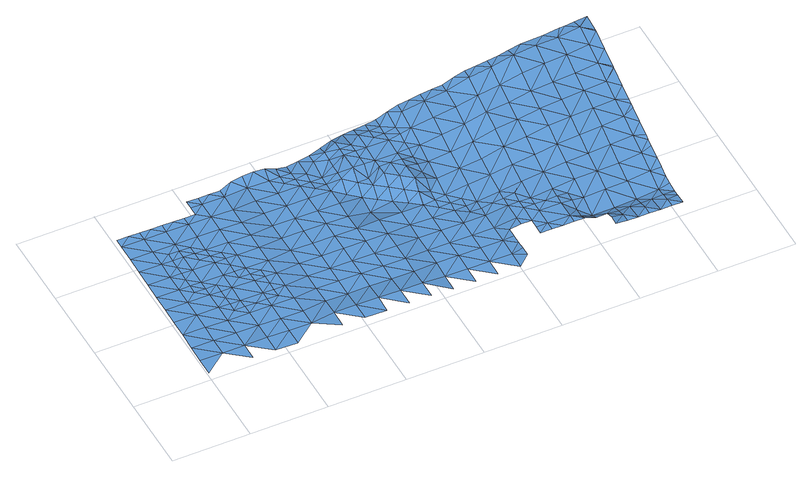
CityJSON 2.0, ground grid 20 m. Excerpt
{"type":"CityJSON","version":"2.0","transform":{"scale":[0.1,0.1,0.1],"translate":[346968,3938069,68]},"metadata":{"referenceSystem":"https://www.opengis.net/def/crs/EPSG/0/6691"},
"CityObjects":{
"waterbody1":{"type":"WaterBody","attributes":{"name":"8","class":"1140","function":"1","WaterBodyRiverFloodingRiskAttribute.description":"4","WaterBodyRiverFloodingRiskAttribute.rankOrg":"2","WaterBodyRiverFloodingRiskAttribute.adminType":"2","WaterBodyRiverFloodingRiskAttribute.scale":"L1"},"geometry":[{"type":"MultiSurface","lod":"1","boundaries":[[[0,1,2]],[[0,3,1]],[[4,5,2]],[[6,7,5]],[[2,1,4]],[[6,8,7]],[[9,5,4]],[[6,5,9]],[[10,11,8]],[[1,12,4]],[[13,12,1]],[[14,15,11]],[[8,6,10]],[[10,14,11]],[[9,4,16]],[[17,6,9]],[[16,4,12]],[[16,17,9]],[[18,10,6]],[[19,15,20]],[[19,21,22]],[[17,18,6]],[[15,14,20]],[[10,23,14]],[[24,25,12]],[[12,26,16]],[[22,27,28]],[[18,29,10]],[[19,20,21]],[[28,30,31]],[[32,33,14]],[[14,33,20]],[[10,29,23]],[[14,23,32]],[[34,30,28]],[[22,21,27]],[[33,35,20]],[[17,16,26]],[[35,36,20]],[[20,36,21]],[[12,25,26]],[[18,17,37]],[[38,23,29]],[[37,39,18]],[[28,27,34]],[[36,40,21]],[[39,41,18]],[[18,41,29]],[[40,42,21]],[[37,17,43]],[[24,44,25]],[[27,21,42]],[[17,26,43]],[[45,30,34]],[[46,47,29]],[[46,29,41]],[[38,29,47]],[[25,48,26]],[[49,37,43]],[[50,45,34]],[[44,48,25]],[[24,51,44]],[[34,27,52]],[[27,42,52]],[[26,53,43]],[[54,49,43]],[[55,52,42]],[[34,56,50]],[[34,52,56]],[[26,48,53]],[[55,57,52]],[[54,43,53]],[[58,50,56]],[[44,59,48]],[[44,51,59]],[[60,54,53]],[[61,56,52]],[[62,63,64]],[[56,65,58]],[[57,62,66]],[[48,67,53]],[[62,64,66]],[[52,57,68]],[[69,60,53]],[[61,65,56]],[[57,66,68]],[[67,48,59]],[[64,70,66]],[[61,52,68]],[[71,72,73]],[[73,72,74]],[[75,71,73]],[[76,53,67]],[[69,53,76]],[[73,77,75]],[[78,75,77]],[[79,65,61]],[[70,78,77]],[[74,80,73]],[[66,70,81]],[[59,82,67]],[[83,84,85]],[[84,69,76]],[[83,69,84]],[[68,66,86]],[[87,82,59]],[[70,77,81]],[[86,66,81]],[[67,82,76]],[[73,88,77]],[[59,89,87]],[[79,61,90]],[[88,73,80]],[[91,90,61]],[[92,85,93]],[[61,68,91]],[[85,84,93]],[[80,92,93]],[[91,68,86]],[[77,94,81]],[[88,80,93]],[[84,76,95]],[[95,76,82]],[[94,77,88]],[[90,96,97]],[[81,98,86]],[[91,96,90]],[[93,84,99]],[[100,97,96]],[[101,91,86]],[[99,84,95]],[[81,94,98]],[[102,100,96]],[[88,93,103]],[[104,87,105]],[[82,106,95]],[[82,87,106]],[[101,86,98]],[[93,99,103]],[[101,107,91]],[[91,108,96]],[[94,88,109]],[[110,98,94]],[[87,104,106]],[[95,111,99]],[[109,88,103]],[[102,96,112]],[[106,111,95]],[[113,103,99]],[[105,114,104]],[[115,101,98]],[[108,91,107]],[[110,94,109]],[[111,113,99]],[[110,115,98]],[[112,96,108]],[[104,116,106]],[[101,117,107]],[[118,112,108]],[[109,103,119]],[[119,103,113]],[[104,114,120]],[[117,101,115]],[[106,121,111]],[[109,122,110]],[[107,123,108]],[[124,118,108]],[[121,113,111]],[[104,120,116]],[[109,119,125]],[[110,126,115]],[[123,124,108]],[[107,117,127]],[[121,106,116]],[[122,109,125]],[[122,126,110]],[[123,107,127]],[[128,119,113]],[[115,129,117]],[[126,129,115]],[[130,113,121]],[[117,129,127]],[[119,131,125]],[[132,124,123]],[[133,121,116]],[[128,113,130]],[[128,131,119]],[[134,120,135]],[[116,120,133]],[[127,136,123]],[[123,137,132]],[[131,138,125]],[[138,126,122]],[[120,134,133]],[[136,127,129]],[[122,125,138]],[[130,121,139]],[[123,140,137]],[[121,133,139]],[[130,141,128]],[[138,142,126]],[[126,143,129]],[[123,136,140]],[[142,143,126]],[[128,141,131]],[[144,145,134]],[[134,146,133]],[[147,136,129]],[[130,139,148]],[[149,137,140]],[[136,150,140]],[[133,146,139]],[[130,148,141]],[[131,151,138]],[[152,149,140]],[[150,152,140]],[[153,142,138]],[[134,145,146]],[[147,129,143]],[[136,147,150]],[[131,141,151]],[[149,152,154]],[[148,139,155]],[[139,146,155]],[[138,151,153]],[[153,156,142]],[[142,157,143]],[[158,150,147]],[[141,159,151]],[[147,143,160]],[[148,155,161]],[[141,148,159]],[[162,158,147]],[[159,148,161]],[[162,147,160]],[[145,163,164]],[[146,145,165]],[[142,156,157]],[[160,143,157]],[[151,166,153]],[[167,158,162]],[[165,145,164]],[[155,146,165]],[[168,156,153]],[[165,169,155]],[[151,159,170]],[[171,160,157]],[[169,172,155]],[[172,159,161]],[[166,168,153]],[[151,170,166]],[[157,156,173]],[[161,155,172]],[[174,171,157]],[[175,170,159]],[[176,165,164]],[[157,173,174]],[[174,177,171]],[[173,156,168]],[[165,176,169]],[[170,178,166]],[[164,179,180]],[[159,172,175]],[[175,178,170]],[[181,173,168]],[[166,182,168]],[[164,180,176]],[[176,183,169]],[[178,184,166]],[[168,185,181]],[[166,184,182]],[[168,182,185]],[[172,169,186]],[[187,181,185]],[[175,172,186]],[[169,183,186]],[[188,178,175]],[[189,182,184]],[[176,180,190]],[[176,191,183]],[[184,178,192]],[[180,193,190]],[[190,191,176]],[[194,189,184]],[[175,186,195]],[[192,194,184]],[[196,186,183]],[[194,197,189]],[[175,195,188]],[[192,178,188]],[[183,191,198]],[[199,192,188]],[[195,200,188]],[[196,183,198]],[[195,186,196]],[[190,201,191]],[[202,199,188]],[[196,203,195]],[[195,203,200]],[[202,188,200]],[[191,201,198]],[[202,204,199]],[[190,205,206]],[[201,190,206]],[[207,196,198]],[[208,200,203]],[[209,203,196]],[[205,210,206]],[[211,198,201]],[[207,209,196]],[[212,208,203]],[[213,214,206]],[[206,214,201]],[[213,206,210]],[[207,198,211]],[[212,203,209]],[[214,215,201]],[[216,208,212]],[[217,211,201]],[[215,217,201]],[[218,209,207]],[[219,207,211]],[[220,211,217]],[[221,218,207]],[[220,219,211]],[[219,221,207]],[[217,222,220]],[[222,223,220]],[[224,221,219]],[[220,225,219]],[[226,227,228]],[[220,223,225]],[[229,224,219]],[[230,227,223]],[[230,228,227]],[[229,219,225]],[[229,231,224]],[[223,232,225]],[[223,227,232]],[[226,233,227]],[[234,225,232]],[[232,227,235]],[[227,233,235]],[[234,232,236]],[[235,233,237]],[[232,238,236]],[[238,232,235]],[[237,239,235]],[[240,236,238]],[[241,238,235]],[[242,241,235]],[[235,239,242]],[[243,240,238]],[[241,243,238]],[[243,244,240]]]}]},
"waterbody2":{"type":"WaterBody","attributes":{"name":"8","class":"1140","function":"1","WaterBodyRiverFloodingRiskAttribute.description":"4","WaterBodyRiverFloodingRiskAttribute.rankOrg":"1","WaterBodyRiverFloodingRiskAttribute.adminType":"2","WaterBodyRiverFloodingRiskAttribute.scale":"L1"},"geometry":[{"type":"MultiSurface","lod":"1","boundaries":[[[72,245,246]],[[60,247,54]],[[247,248,54]],[[49,54,248]],[[60,69,247]],[[83,247,69]],[[247,83,85]],[[40,36,249]],[[250,251,75]],[[63,249,252]],[[62,249,63]],[[42,40,55]],[[55,62,57]],[[71,75,251]],[[71,251,72]],[[251,245,72]],[[62,55,249]],[[245,247,246]],[[64,63,250]],[[78,64,250]],[[64,78,70]],[[75,78,250]],[[55,40,249]],[[74,72,246]],[[246,92,74]],[[92,246,85]],[[80,74,92]],[[85,246,247]],[[49,248,37]],[[248,247,245]],[[47,46,245]],[[23,38,32]],[[32,38,253]],[[251,47,245]],[[252,249,36]],[[250,63,252]],[[32,253,33]],[[35,252,36]],[[35,33,252]],[[253,252,33]],[[252,253,250]],[[250,253,251]],[[251,253,47]],[[38,47,253]],[[46,41,245]],[[245,41,248]],[[39,248,41]],[[39,37,248]]]}]},
"waterbody3":{"type":"WaterBody","attributes":{"name":"8","class":"1140","function":"1","WaterBodyRiverFloodingRiskAttribute.description":"4","WaterBodyRiverFloodingRiskAttribute.rankOrg":"1","WaterBodyRiverFloodingRiskAttribute.adminType":"2","WaterBodyRiverFloodingRiskAttribute.scale":"L1"},"geometry":[{"type":"MultiSurface","lod":"1","boundaries":[[[158,254,152]],[[162,171,255]],[[158,152,150]],[[255,256,167]],[[255,167,162]],[[158,167,254]],[[162,160,171]],[[167,257,254]],[[258,257,256]],[[259,154,254]],[[154,152,254]],[[171,177,255]],[[254,257,259]],[[177,260,255]],[[256,257,167]],[[260,261,255]],[[261,256,255]],[[262,258,263]],[[263,258,256]],[[263,256,261]]]}]},
"waterbody4":{"type":"WaterBody","attributes":{"name":"8","class":"1140","function":"1","WaterBodyRiverFloodingRiskAttribute.description":"4","WaterBodyRiverFloodingRiskAttribute.rankOrg":"3","WaterBodyRiverFloodingRiskAttribute.adminType":"2","WaterBodyRiverFloodingRiskAttribute.scale":"L1"},"geometry":[{"type":"MultiSurface","lod":"1","boundaries":[[[260,177,264]],[[265,264,177]],[[266,264,265]],[[264,266,267]],[[267,268,264]],[[267,269,268]],[[177,174,265]],[[174,173,181]],[[174,181,265]],[[270,266,265]],[[270,265,187]],[[181,187,265]],[[268,261,264]],[[260,264,261]]]}]},
"waterbody5":{"type":"WaterBody","attributes":{"name":"8","class":"1140","function":"1","WaterBodyRiverFloodingRiskAttribute.description":"4","WaterBodyRiverFloodingRiskAttribute.rankOrg":"3","WaterBodyRiverFloodingRiskAttribute.adminType":"2","WaterBodyRiverFloodingRiskAttribute.scale":"L1"},"geometry":[{"type":"MultiSurface","lod":"1","boundaries":[[[271,272,273]],[[185,274,187]],[[189,275,185]],[[275,276,274]],[[182,189,185]],[[194,277,197]],[[197,276,275]],[[189,197,275]],[[194,192,199]],[[194,199,277]],[[199,204,277]],[[204,278,277]],[[278,279,277]],[[272,276,273]],[[197,273,276]],[[277,273,197]],[[274,185,275]],[[272,271,280]],[[279,271,273]],[[277,279,273]]]}]},
"waterbody6":{"type":"WaterBody","attributes":{"name":"8","class":"1140","function":"1","WaterBodyRiverFloodingRiskAttribute.description":"4","WaterBodyRiverFloodingRiskAttribute.rankOrg":"2","WaterBodyRiverFloodingRiskAttribute.adminType":"2","WaterBodyRiverFloodingRiskAttribute.scale":"L1"},"geometry":[{"type":"MultiSurface","lod":"1","boundaries":[[[272,280,281]],[[274,276,282]],[[281,280,283]],[[187,274,282]],[[269,284,285]],[[269,286,284]],[[287,286,269]],[[286,287,288]],[[289,290,291]],[[290,289,292]],[[283,293,281]],[[291,281,293]],[[291,282,281]],[[287,282,291]],[[266,282,287]],[[282,266,270]],[[268,269,285]],[[294,295,296]],[[267,287,269]],[[270,187,282]],[[284,297,285]],[[296,295,286]],[[288,296,286]],[[288,287,291]],[[290,288,291]],[[295,284,286]],[[291,293,289]],[[267,266,287]],[[276,281,282]],[[276,272,281]],[[285,263,268]],[[297,263,285]],[[263,297,262]],[[268,263,261]]]}]},
"waterbody7":{"type":"WaterBody","attributes":{"name":"8","class":"1140","function":"1","WaterBodyRiverFloodingRiskAttribute.description":"4","WaterBodyRiverFloodingRiskAttribute.rankOrg":"1","WaterBodyRiverFloodingRiskAttribute.adminType":"2","WaterBodyRiverFloodingRiskAttribute.scale":"L1"},"geometry":[{"type":"MultiSurface","lod":"1","boundaries":[[[200,208,202]],[[202,208,298]],[[208,216,298]],[[299,298,216]],[[299,300,298]],[[300,299,301]],[[301,299,302]],[[302,303,301]],[[303,302,221]],[[218,221,302]],[[224,231,303]],[[231,304,303]],[[305,304,231]],[[305,306,304]],[[307,306,305]],[[307,308,306]],[[244,308,307]],[[309,308,244]],[[308,309,310]],[[311,310,309]],[[310,311,312]],[[311,313,312]],[[311,314,313]],[[315,314,311]],[[316,314,315]],[[317,314,316]],[[317,318,314]],[[319,320,321]],[[321,320,313]],[[322,321,313]],[[322,313,318]],[[323,312,320]],[[323,324,312]],[[325,324,323]],[[324,325,326]],[[327,326,325]],[[327,328,326]],[[328,327,329]],[[330,331,332]],[[333,330,332]],[[334,330,333]],[[334,335,330]],[[336,330,335]],[[336,337,330]],[[338,336,335]],[[334,333,339]],[[333,340,339]],[[333,341,340]],[[342,341,333]],[[342,343,341]],[[344,343,342]],[[344,345,343]],[[345,344,346]],[[346,347,345]],[[347,346,348]],[[348,346,349]],[[349,346,350]],[[350,346,332]],[[346,342,332]],[[351,352,347]],[[353,347,352]],[[354,347,353]],[[354,353,355]],[[356,355,353]],[[357,355,356]],[[357,358,355]],[[359,360,361]],[[359,362,360]],[[362,359,363]],[[292,363,359]],[[292,289,363]],[[290,292,364]],[[364,292,365]],[[308,310,366]],[[243,309,244]],[[240,244,307]],[[366,306,308]],[[305,236,307]],[[304,306,367]],[[303,304,367]],[[229,305,231]],[[302,209,218]],[[224,303,221]],[[367,301,303]],[[301,368,300]],[[369,298,300]],[[299,216,302]],[[212,302,216]],[[202,298,204]],[[212,209,302]],[[370,371,372]],[[271,279,373]],[[369,373,279]],[[373,369,300]],[[374,373,300]],[[375,373,374]],[[280,373,375]],[[283,280,375]],[[296,288,290]],[[293,283,375]],[[293,375,363]],[[363,375,376]],[[377,363,376]],[[377,376,378]],[[378,376,374]],[[378,374,379]],[[378,379,380]],[[380,379,370]],[[371,370,379]],[[381,372,371]],[[372,381,382]],[[381,383,382]],[[383,381,384]],[[306,383,384]],[[366,383,306]],[[385,383,366]],[[383,385,386]],[[386,385,328]],[[328,387,386]],[[386,387,388]],[[388,387,389]],[[387,390,389]],[[387,329,390]],[[389,390,391]],[[340,389,391]],[[388,389,392]],[[392,389,341]],[[388,392,393]],[[343,393,392]],[[394,393,343]],[[394,372,393]],[[380,372,394]],[[345,380,394]],[[354,380,345]],[[393,382,388]],[[386,388,383]],[[366,310,385]],[[385,310,326]],[[367,306,384]],[[384,371,367]],[[301,367,371]],[[368,301,371]],[[388,382,383]],[[372,382,393]],[[384,381,371]],[[368,371,379]],[[379,300,368]],[[380,370,372]],[[378,380,354]],[[378,354,395]],[[395,377,378]],[[377,395,362]],[[395,355,362]],[[376,375,374]],[[300,379,374]],[[278,369,279]],[[278,204,369]],[[298,369,204]],[[271,373,280]],[[294,296,364]],[[396,294,364]],[[396,364,365]],[[364,296,290]],[[289,293,363]],[[292,359,365]],[[363,377,362]],[[397,360,362]],[[358,397,362]],[[361,365,359]],[[355,358,362]],[[398,356,353]],[[395,354,355]],[[352,398,353]],[[347,348,351]],[[354,345,347]],[[345,394,343]],[[342,346,344]],[[343,392,341]],[[341,389,340]],[[332,342,333]],[[350,332,331]],[[331,330,337]],[[340,391,339]],[[390,399,391]],[[400,401,325]],[[329,387,328]],[[328,385,326]],[[326,310,324]],[[325,323,400]],[[323,402,400]],[[315,241,242]],[[315,309,241]],[[243,241,309]],[[229,225,234]],[[229,234,305]],[[234,236,305]],[[236,240,307]],[[242,403,315]],[[403,242,239]],[[403,316,315]],[[318,313,314]],[[313,320,312]],[[310,312,324]],[[315,311,309]],[[323,404,402]],[[320,404,323]],[[404,320,405]],[[406,405,320]],[[319,406,320]],[[407,329,327]],[[407,408,329]],[[399,409,391]],[[409,410,391]],[[410,339,391]],[[411,339,410]],[[339,411,412]],[[334,413,335]],[[390,329,414]],[[415,390,414]],[[390,415,399]],[[338,335,416]],[[416,335,417]],[[417,335,413]],[[412,413,334]],[[334,339,412]],[[418,327,419]],[[325,401,419]],[[408,414,329]],[[327,418,407]],[[325,419,327]]]}]},
"waterbody8":{"type":"WaterBody","attributes":{"name":"8","class":"1140","function":"1","WaterBodyRiverFloodingRiskAttribute.description":"4","WaterBodyRiverFloodingRiskAttribute.rankOrg":"2","WaterBodyRiverFloodingRiskAttribute.adminType":"2","WaterBodyRiverFloodingRiskAttribute.scale":"L1"},"geometry":[{"type":"MultiSurface","lod":"1","boundaries":[[[420,421,422]],[[421,321,422]],[[321,423,422]],[[424,422,423]],[[424,423,425]],[[426,427,316]],[[426,428,427]],[[319,321,421]],[[423,321,322]],[[322,318,423]],[[317,316,427]],[[423,318,425]],[[429,427,428]],[[429,425,427]],[[318,427,425]],[[427,318,317]],[[430,406,319]],[[420,431,421]],[[430,421,431]],[[421,430,319]]]}]}
},
"vertices":[
[2,62,16],[59,61,16],[3,108,16],[1,16,17],[59,107,16],[4,155,16],[61,200,16],[4,201,16],[5,247,16],[60,154,16],[62,246,16],[6,293,16],[115,60,16],[114,14,18],[63,292,16],[7,339,16],[116,106,16],[117,153,16],[118,199,16],[7,386,16],[63,338,16],[64,385,16],[8,432,16],[90,269,16],[171,13,18],[172,59,18],[173,105,16],[65,431,16],[9,478,16],[118,245,16],[38,501,16],[9,501,16],[91,292,16],[91,315,16],[66,477,16],[92,338,16],[92,361,16],[145,175,16],[119,268,16],[146,198,16],[92,384,16],[146,221,16],[93,407,16],[173,152,16],[228,58,18],[66,500,16],[147,245,16],[147,268,16],[229,104,16],[174,175,16],[94,500,16],[228,12,18],[122,430,16],[230,151,16],[202,174,16],[121,407,16],[122,476,16],[149,406,16],[123,499,16],[285,57,18],[230,174,16],[179,475,16],[149,383,16],[149,360,16],[177,360,16],[151,499,16],[177,383,16],[286,103,16],[178,429,16],[259,173,16],[205,359,16],[204,290,16],[204,267,16],[232,289,16],[232,266,16],[205,313,16],[287,150,16],[233,335,16],[205,336,16],[179,498,16],[260,266,16],[234,382,16],[343,102,23],[259,196,16],[287,196,16],[260,219,16],[235,428,16],[342,56,27],[289,288,16],[341,10,27],[208,498,16],[236,474,16],[260,243,16],[288,242,16],[290,335,16],[343,149,23],[236,520,16],[208,521,16],[291,381,16],[344,195,23],[208,544,16],[291,427,16],[237,543,16],[345,241,23],[398,55,27],[398,9,27],[399,101,23],[292,473,16],[293,519,16],[346,287,23],[347,334,21],[400,148,23],[265,543,16],[401,194,23],[454,8,27],[347,380,21],[456,101,23],[348,426,21],[293,542,16],[402,240,23],[455,54,27],[457,147,23],[403,333,21],[350,518,21],[322,542,32],[402,286,23],[404,379,21],[349,472,21],[458,239,23],[405,425,21],[457,193,23],[459,285,23],[350,542,37],[512,100,23],[512,53,27],[511,7,27],[406,471,21],[378,541,40],[460,332,21],[513,146,23],[406,517,21],[515,238,23],[461,378,21],[461,424,21],[568,6,27],[568,52,27],[569,99,23],[462,470,21],[514,192,23],[407,541,37],[434,494,21],[516,284,23],[435,517,21],[516,331,21],[435,540,27],[570,145,23],[517,377,21],[518,423,21],[463,493,21],[571,237,23],[490,447,21],[571,191,23],[490,470,22],[624,5,24],[625,51,24],[626,98,26],[573,330,9],[491,493,27],[574,376,17],[627,144,26],[572,283,26],[518,446,22],[627,190,26],[546,399,19],[546,423,47],[628,236,26],[682,97,26],[547,446,47],[629,282,26],[681,4,24],[682,50,24],[574,399,45],[602,352,19],[683,143,26],[630,329,21],[602,375,45],[684,189,26],[603,399,45],[686,282,26],[630,352,47],[738,49,24],[739,96,26],[658,305,24],[737,3,24],[658,328,47],[685,235,26],[741,188,26],[658,351,72],[740,142,26],[686,305,49],[713,258,26],[796,95,26],[714,281,30],[741,234,26],[714,304,37],[794,2,24],[795,48,24],[797,187,26],[742,257,30],[769,211,28],[823,25,31],[796,141,26],[770,234,28],[823,48,31],[824,71,29],[824,94,30],[770,257,32],[824,117,30],[798,210,28],[854,186,35],[853,140,35],[826,210,33],[853,117,35],[881,116,35],[854,209,37],[882,163,35],[909,70,36],[909,93,35],[880,70,36],[882,186,35],[881,93,35],[883,209,41],[910,139,35],[937,69,36],[910,162,35],[966,92,35],[938,162,35],[965,69,36],[966,138,35],[993,68,36],[967,161,38],[994,114,23],[994,91,23],[995,138,32],[995,161,35],
[175,244,16],[232,243,16],[231,197,16],[174,198,16],[121,384,16],[177,336,16],[176,290,16],[120,337,16],[119,291,16],
[463,516,21],[519,469,22],[520,516,32],[492,539,27],[520,539,32],[463,540,20],[547,469,47],[548,492,47],[548,538,44],[548,515,52],
[575,468,72],[575,422,72],[603,445,72],[604,468,72],[576,491,72],[604,491,72],[603,422,72],
[715,373,66],[688,397,72],[687,374,72],[631,398,72],[630,375,72],[659,398,72],[686,328,72],[715,327,60],[715,350,60],[716,397,66],
[688,420,72],[631,421,72],[716,420,73],[605,537,63],[576,515,72],[633,514,72],[632,467,72],[661,490,72],[717,466,80],[689,489,73],[689,466,72],[717,489,81],[717,443,73],[662,536,72],[633,537,68],[661,513,73],[577,538,58],
[742,281,35],[799,280,44],[800,326,54],[855,279,50],[798,233,30],[855,232,39],[911,231,48],[911,185,35],[968,230,53],[967,184,41],[1024,183,48],[1023,137,29],[1080,182,50],[1080,136,32],[1136,135,34],[1135,89,17],[1079,90,14],[1022,91,11],[1050,67,26],[1078,67,23],[1107,66,25],[1192,65,28],[1192,88,24],[1163,65,25],[1135,66,25],[1193,134,42],[1137,181,52],[1194,180,59],[1138,228,70],[1195,227,75],[1139,274,89],[1195,273,95],[1143,505,170],[1115,528,168],[1086,506,167],[1142,459,156],[1198,458,164],[1199,504,180],[1171,527,175],[1158,528,173],[1194,527,178],[1198,411,145],[1141,412,138],[1084,413,132],[1085,460,150],[1028,414,127],[1029,461,144],[972,462,129],[1029,507,162],[973,508,146],[1001,530,151],[1026,530,157],[1058,529,164],[973,531,146],[945,531,142],[916,509,137],[915,462,121],[859,510,117],[888,532,129],[860,533,117],[832,533,114],[746,512,100],[775,534,105],[747,535,100],[803,511,109],[745,465,87],[690,513,75],[718,535,90],[1025,229,62],[912,278,60],[856,325,61],[743,327,47],[914,370,94],[913,324,77],[970,369,101],[744,373,60],[800,372,68],[745,419,73],[801,418,83],[802,464,98],[858,417,93],[857,371,77],[914,416,108],[970,323,85],[1026,322,97],[1025,276,79],[969,277,68],[1081,228,66],[1082,275,84],[1139,320,106],[1083,321,102],[1140,366,121],[1196,319,110],[1197,365,127],[1084,367,117],[1027,368,112],[971,415,115],[859,463,107],[690,536,75],[803,534,109],[916,532,137],[1225,342,121],[1222,157,53],[1222,187,64],[1221,132,44],[1022,68,25],[1221,111,35],[1220,88,32],[1220,64,28],[1223,249,88],[1224,284,101],[1226,385,138],[1226,388,139],[1226,391,141],[1226,434,158],[1227,480,176],[1224,295,105],[1224,305,109],[1228,526,182],[1227,485,176],[1223,216,75],[1222,203,70],
[1191,19,32],[1191,42,32],[1163,19,32],[1135,43,32],[1134,20,32],[1106,20,32],[1050,44,35],[1078,44,32],[1049,21,35],[1078,21,32],[1220,47,30],[1219,18,32]
]}
